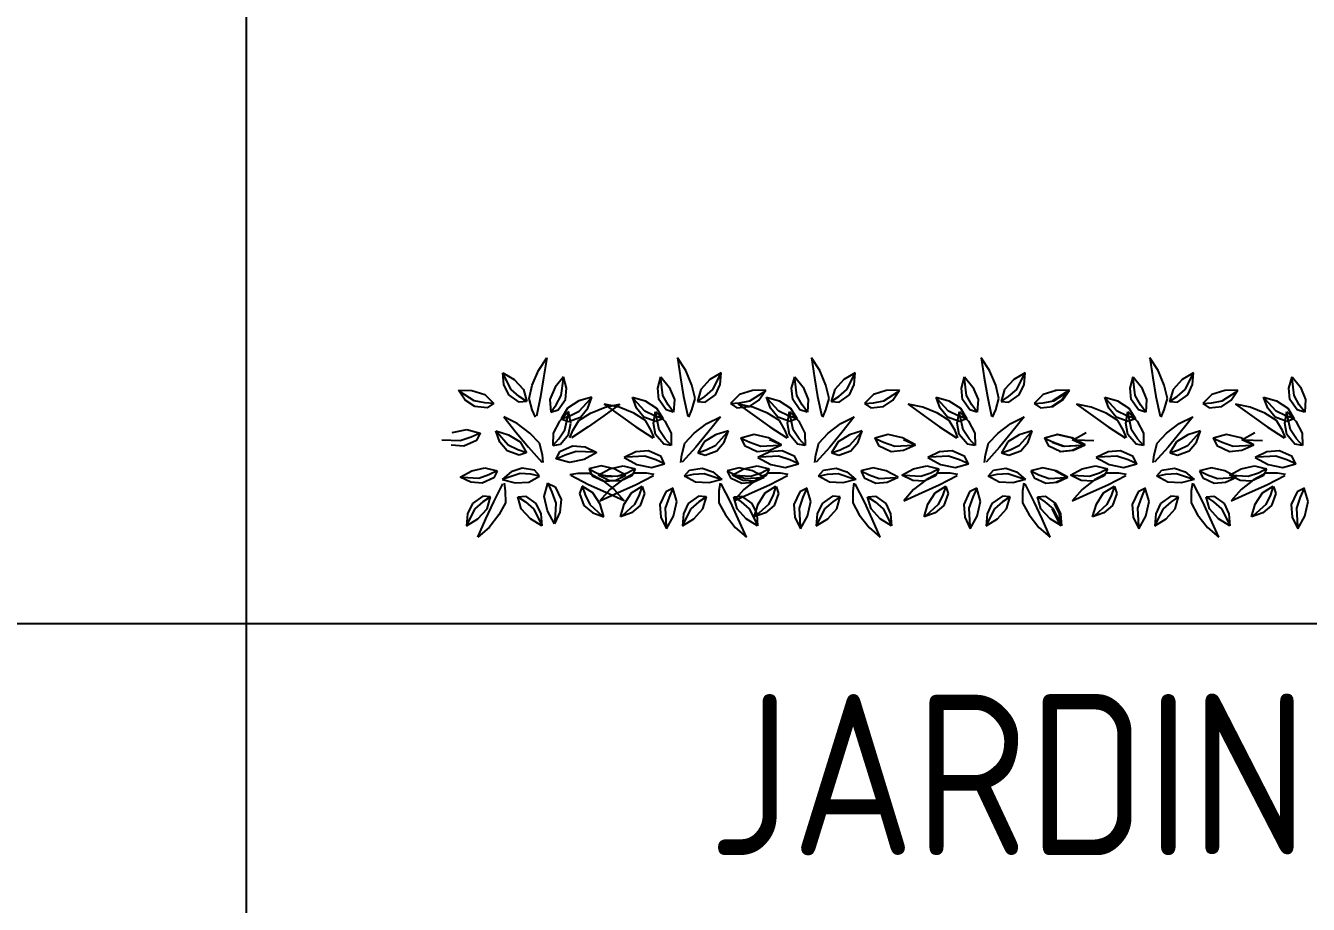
# Model space of a CAD drawing. Header units: millimetres. Extents: x 2198.5 to 2287.8, y 1208.8 to 1298.1.
# Drawn here: x 2238.371 to 2240.762, y 1294.578 to 1296.216 of the extents above; entities that cross this region are included whole.
import ezdxf

# ---------------------------------------------------------------- set-up
doc = ezdxf.new("R2010")
doc.units = ezdxf.units.MM
doc.layers.add('2', color=7, linetype='Continuous')
doc.layers.add('FACHADA', color=7, linetype='Continuous')
doc.styles.add('ARCHQUICK', font='ARCHQUIK.SHX')

# ---------------------------------------------------------------- blocks, each defined once
blk = doc.blocks.new('A$C34855DBA')
at = {"layer": 'FACHADA', "color": 3}
for p, q in [((-1.1511, 0.184), (-1.1376, 0.2042)), ((-1.1376, 0.2042), (-1.1427, 0.1722)), ((-0.9123, 0.184), (-0.9258, 0.2042)), ((-0.9258, 0.2042), (-0.9207, 0.1722)), ((-0.7087, 0.2042), (-0.7037, 0.1722)), ((-0.6952, 0.184), (-0.7087, 0.2042)), ((-0.4335, 0.2042), (-0.4285, 0.1722)), ((-0.4201, 0.184), (-0.4335, 0.2042)), ((-0.1603, 0.2042), (-0.1553, 0.1722)), ((-0.1469, 0.184), (-0.1603, 0.2042)), ((-1.2087, 0.1804), (-1.1903, 0.1692)), ((-1.2071, 0.1612), (-1.2087, 0.1804)), ((-1.1952, 0.153), (-1.2076, 0.1772)), ((-1.1903, 0.1692), (-1.1755, 0.153)), ((-1.1612, 0.1604), (-1.1511, 0.184)), ((-1.1427, 0.1722), (-1.1477, 0.1419)), ((-1.1107, 0.1739), (-1.1241, 0.1571)), ((-1.114, 0.1436), (-1.1107, 0.1705)), ((-1.1056, 0.1554), (-1.1107, 0.1739)), ((-0.9578, 0.1554), (-0.9527, 0.1739)), ((-0.9527, 0.1739), (-0.9393, 0.1571)), ((-0.9494, 0.1436), (-0.9527, 0.1705)), ((-0.9207, 0.1722), (-0.9157, 0.1419)), ((-0.9022, 0.1604), (-0.9123, 0.184)), ((-0.8731, 0.1692), (-0.8879, 0.153)), ((-0.8547, 0.1804), (-0.8731, 0.1692)), ((-0.8682, 0.153), (-0.8558, 0.1772)), ((-0.8563, 0.1612), (-0.8547, 0.1804)), ((-0.7407, 0.1554), (-0.7357, 0.1739)), ((-0.7357, 0.1739), (-0.7222, 0.1571)), ((-0.7323, 0.1436), (-0.7357, 0.1705)), ((-0.7037, 0.1722), (-0.6986, 0.1419)), ((-0.6851, 0.1604), (-0.6952, 0.184)), ((-0.656, 0.1692), (-0.6708, 0.153)), ((-0.6376, 0.1804), (-0.656, 0.1692)), ((-0.6511, 0.153), (-0.6388, 0.1772)), ((-0.6392, 0.1612), (-0.6376, 0.1804)), ((-0.4655, 0.1554), (-0.4605, 0.1739)), ((-0.4605, 0.1739), (-0.447, 0.1571)), ((-0.4571, 0.1436), (-0.4605, 0.1705)), ((-0.4285, 0.1722), (-0.4234, 0.1419)), ((-0.41, 0.1604), (-0.4201, 0.184)), ((-0.3808, 0.1692), (-0.3957, 0.153)), ((-0.3624, 0.1804), (-0.3808, 0.1692)), ((-0.376, 0.153), (-0.3636, 0.1772)), ((-0.364, 0.1612), (-0.3624, 0.1804)), ((-0.1923, 0.1554), (-0.1873, 0.1739)), ((-0.1873, 0.1739), (-0.1738, 0.1571)), ((-0.1839, 0.1436), (-0.1873, 0.1705)), ((-0.1553, 0.1722), (-0.1502, 0.1419)), ((-0.1368, 0.1604), (-0.1469, 0.184)), ((-0.1076, 0.1692), (-0.1224, 0.153)), ((-0.0892, 0.1804), (-0.1076, 0.1692)), ((-0.1027, 0.153), (-0.0904, 0.1772)), ((-0.0908, 0.1612), (-0.0892, 0.1804)), ((0.0652, 0.1554), (0.0703, 0.1739)), ((0.0703, 0.1739), (0.0838, 0.1571)), ((0.0737, 0.1436), (0.0703, 0.1705)), ((-1.2806, 0.1518), (-1.259, 0.1513)), ((-1.2696, 0.136), (-1.2806, 0.1518)), ((-1.2552, 0.1349), (-1.278, 0.1496)), ((-1.259, 0.1513), (-1.2381, 0.1448)), ((-1.1992, 0.1444), (-1.2071, 0.1612)), ((-1.1821, 0.1417), (-1.1952, 0.153)), ((-1.1755, 0.153), (-1.1699, 0.1335)), ((-1.1662, 0.1385), (-1.1612, 0.1604)), ((-1.1241, 0.1571), (-1.1326, 0.1369)), ((-1.1073, 0.1369), (-1.1056, 0.1554)), ((-0.9561, 0.1369), (-0.9578, 0.1554)), ((-0.9393, 0.1571), (-0.9308, 0.1369)), ((-0.8972, 0.1385), (-0.9022, 0.1604)), ((-0.8879, 0.153), (-0.8935, 0.1335)), ((-0.8813, 0.1417), (-0.8682, 0.153)), ((-0.8642, 0.1444), (-0.8563, 0.1612)), ((-0.8044, 0.1513), (-0.8253, 0.1448)), ((-0.8082, 0.1349), (-0.7854, 0.1496)), ((-0.7828, 0.1518), (-0.8044, 0.1513)), ((-0.7938, 0.136), (-0.7828, 0.1518)), ((-0.739, 0.1369), (-0.7407, 0.1554)), ((-0.7222, 0.1571), (-0.7138, 0.1369)), ((-0.6801, 0.1385), (-0.6851, 0.1604)), ((-0.6708, 0.153), (-0.6765, 0.1335)), ((-0.6642, 0.1417), (-0.6511, 0.153)), ((-0.6471, 0.1444), (-0.6392, 0.1612)), ((-0.5873, 0.1513), (-0.6082, 0.1448)), ((-0.5911, 0.1349), (-0.5684, 0.1496)), ((-0.5658, 0.1518), (-0.5873, 0.1513)), ((-0.5767, 0.136), (-0.5658, 0.1518)), ((-0.4638, 0.1369), (-0.4655, 0.1554)), ((-0.447, 0.1571), (-0.4386, 0.1369)), ((-0.4049, 0.1385), (-0.41, 0.1604)), ((-0.3957, 0.153), (-0.4013, 0.1335)), ((-0.389, 0.1417), (-0.376, 0.153)), ((-0.3719, 0.1444), (-0.364, 0.1612)), ((-0.3121, 0.1513), (-0.333, 0.1448)), ((-0.3179, 0.1349), (-0.2951, 0.1496)), ((-0.316, 0.1349), (-0.2932, 0.1496)), ((-0.2926, 0.1518), (-0.3141, 0.1513)), ((-0.2906, 0.1518), (-0.3121, 0.1513)), ((-0.3035, 0.136), (-0.2926, 0.1518)), ((-0.3015, 0.136), (-0.2906, 0.1518)), ((-0.1906, 0.1369), (-0.1923, 0.1554)), ((-0.1738, 0.1571), (-0.1654, 0.1369)), ((-0.1317, 0.1385), (-0.1368, 0.1604)), ((-0.1224, 0.153), (-0.1281, 0.1335)), ((-0.1158, 0.1417), (-0.1027, 0.153)), ((-0.0987, 0.1444), (-0.0908, 0.1612)), ((-0.0389, 0.1513), (-0.0598, 0.1448)), ((-0.0428, 0.1349), (-0.02, 0.1496)), ((-0.0174, 0.1518), (-0.0389, 0.1513)), ((-0.0283, 0.136), (-0.0174, 0.1518)), ((0.0669, 0.1369), (0.0652, 0.1554)), ((0.0838, 0.1571), (0.0922, 0.1369)), ((-1.2543, 0.1254), (-1.2696, 0.136)), ((-1.2382, 0.1316), (-1.2552, 0.1349)), ((-1.2339, 0.1236), (-1.2543, 0.1254)), ((-1.2235, 0.1306), (-1.2382, 0.1316)), ((-1.2381, 0.1448), (-1.2235, 0.1306)), ((-1.2237, 0.1305), (-1.2339, 0.1236)), ((-1.1824, 0.1326), (-1.1992, 0.1444)), ((-1.1702, 0.1335), (-1.1824, 0.1326)), ((-1.1699, 0.1335), (-1.1821, 0.1417)), ((-1.1612, 0.12), (-1.1662, 0.1385)), ((-1.1477, 0.1419), (-1.1544, 0.1099)), ((-1.1326, 0.1369), (-1.1312, 0.1166)), ((-1.1312, 0.1166), (-1.1225, 0.1284)), ((-1.1225, 0.1284), (-1.114, 0.1436)), ((-1.1191, 0.12), (-1.1073, 0.1369)), ((-1.0854, 0.1347), (-1.1038, 0.1229)), ((-1.0647, 0.1407), (-1.0854, 0.1347)), ((-1.0848, 0.1178), (-1.0666, 0.138)), ((-1.0711, 0.1227), (-1.0647, 0.1407)), ((-1.0191, 0.1293), (-1.0453, 0.1103)), ((-1.0205, 0.1246), (-1.0443, 0.1293)), ((-1.0443, 0.1293), (-1.0182, 0.1103)), ((-1.0429, 0.1246), (-1.0191, 0.1293)), ((-0.9987, 0.1407), (-0.9781, 0.1347)), ((-0.9923, 0.1227), (-0.9987, 0.1407)), ((-0.9786, 0.1178), (-0.9968, 0.138)), ((-0.9781, 0.1347), (-0.9596, 0.1229)), ((-0.9443, 0.12), (-0.9561, 0.1369)), ((-0.9409, 0.1284), (-0.9494, 0.1436)), ((-0.9322, 0.1166), (-0.9409, 0.1284)), ((-0.9308, 0.1369), (-0.9322, 0.1166)), ((-0.9157, 0.1419), (-0.909, 0.1099)), ((-0.9022, 0.12), (-0.8972, 0.1385)), ((-0.8935, 0.1335), (-0.8813, 0.1417)), ((-0.8932, 0.1335), (-0.881, 0.1326)), ((-0.881, 0.1326), (-0.8642, 0.1444)), ((-0.8253, 0.1448), (-0.8399, 0.1306)), ((-0.8399, 0.1306), (-0.8252, 0.1316)), ((-0.8397, 0.1305), (-0.8295, 0.1236)), ((-0.8295, 0.1236), (-0.8091, 0.1254)), ((-0.8273, 0.1293), (-0.8011, 0.1103)), ((-0.8035, 0.1246), (-0.8273, 0.1293)), ((-0.8252, 0.1316), (-0.8082, 0.1349)), ((-0.8091, 0.1254), (-0.7938, 0.136)), ((-0.7752, 0.1227), (-0.7817, 0.1407)), ((-0.7817, 0.1407), (-0.761, 0.1347)), ((-0.7615, 0.1178), (-0.7797, 0.138)), ((-0.761, 0.1347), (-0.7425, 0.1229)), ((-0.7272, 0.12), (-0.739, 0.1369)), ((-0.7239, 0.1284), (-0.7323, 0.1436)), ((-0.7152, 0.1166), (-0.7239, 0.1284)), ((-0.7138, 0.1369), (-0.7152, 0.1166)), ((-0.6986, 0.1419), (-0.6919, 0.1099)), ((-0.6851, 0.12), (-0.6801, 0.1385)), ((-0.6765, 0.1335), (-0.6642, 0.1417)), ((-0.6762, 0.1335), (-0.6639, 0.1326)), ((-0.6639, 0.1326), (-0.6471, 0.1444)), ((-0.6082, 0.1448), (-0.6228, 0.1306)), ((-0.6228, 0.1306), (-0.6082, 0.1316)), ((-0.6226, 0.1305), (-0.6125, 0.1236)), ((-0.6125, 0.1236), (-0.592, 0.1254)), ((-0.6082, 0.1316), (-0.5911, 0.1349)), ((-0.592, 0.1254), (-0.5767, 0.136)), ((-0.5521, 0.1293), (-0.5259, 0.1103)), ((-0.5283, 0.1246), (-0.5521, 0.1293)), ((-0.5065, 0.1407), (-0.4858, 0.1347)), ((-0.5, 0.1227), (-0.5065, 0.1407)), ((-0.4863, 0.1178), (-0.5046, 0.138)), ((-0.4858, 0.1347), (-0.4673, 0.1229)), ((-0.4521, 0.12), (-0.4638, 0.1369)), ((-0.4487, 0.1284), (-0.4571, 0.1436)), ((-0.44, 0.1166), (-0.4487, 0.1284)), ((-0.4386, 0.1369), (-0.44, 0.1166)), ((-0.4234, 0.1419), (-0.4167, 0.1099)), ((-0.41, 0.12), (-0.4049, 0.1385)), ((-0.4013, 0.1335), (-0.389, 0.1417)), ((-0.401, 0.1335), (-0.3888, 0.1326)), ((-0.3888, 0.1326), (-0.3719, 0.1444)), ((-0.333, 0.1448), (-0.3477, 0.1306)), ((-0.3477, 0.1306), (-0.333, 0.1316)), ((-0.3474, 0.1305), (-0.3373, 0.1236)), ((-0.3373, 0.1236), (-0.3168, 0.1254)), ((-0.333, 0.1316), (-0.316, 0.1349)), ((-0.3188, 0.1254), (-0.3035, 0.136)), ((-0.3168, 0.1254), (-0.3015, 0.136)), ((-0.2789, 0.1293), (-0.2527, 0.1103)), ((-0.2551, 0.1246), (-0.2789, 0.1293)), ((-0.2333, 0.1407), (-0.2126, 0.1347)), ((-0.2268, 0.1227), (-0.2333, 0.1407)), ((-0.2131, 0.1178), (-0.2313, 0.138)), ((-0.2126, 0.1347), (-0.1941, 0.1229)), ((-0.1788, 0.12), (-0.1906, 0.1369)), ((-0.1755, 0.1284), (-0.1839, 0.1436)), ((-0.1668, 0.1166), (-0.1755, 0.1284)), ((-0.1654, 0.1369), (-0.1668, 0.1166)), ((-0.1502, 0.1419), (-0.1435, 0.1099)), ((-0.1368, 0.12), (-0.1317, 0.1385)), ((-0.1281, 0.1335), (-0.1158, 0.1417)), ((-0.1278, 0.1335), (-0.1155, 0.1326)), ((-0.1155, 0.1326), (-0.0987, 0.1444)), ((-0.0598, 0.1448), (-0.0744, 0.1306)), ((-0.0744, 0.1306), (-0.0598, 0.1316)), ((-0.0742, 0.1305), (-0.0641, 0.1236)), ((-0.0641, 0.1236), (-0.0436, 0.1254)), ((-0.0598, 0.1316), (-0.0428, 0.1349)), ((-0.0436, 0.1254), (-0.0283, 0.136)), ((-0.0213, 0.1293), (0.0049, 0.1103)), ((0.0025, 0.1246), (-0.0213, 0.1293)), ((0.0243, 0.1407), (0.045, 0.1347)), ((0.0308, 0.1227), (0.0243, 0.1407)), ((0.0444, 0.1178), (0.0262, 0.138)), ((0.045, 0.1347), (0.0635, 0.1229)), ((0.0787, 0.12), (0.0669, 0.1369)), ((0.0821, 0.1284), (0.0737, 0.1436)), ((0.0908, 0.1166), (0.0821, 0.1284)), ((0.0922, 0.1369), (0.0908, 0.1166)), ((-1.2072, 0.1086), (-1.1869, 0.0834)), ((-1.1855, 0.0978), (-1.2072, 0.1086)), ((-1.1561, 0.1082), (-1.1612, 0.12)), ((-1.1309, 0.1166), (-1.1191, 0.12)), ((-1.1022, 0.1175), (-1.1171, 0.1019)), ((-1.1038, 0.1229), (-1.1143, 0.1055)), ((-1.1143, 0.1055), (-1.1004, 0.1103)), ((-1.114, 0.1054), (-1.1025, 0.1014)), ((-1.1082, 0.0876), (-1.1025, 0.1142)), ((-1.1025, 0.1014), (-1.0831, 0.1085)), ((-1.0988, 0.0986), (-1.1022, 0.1175)), ((-1.1004, 0.1103), (-1.0848, 0.1178)), ((-1.0857, 0.1031), (-1.0667, 0.115)), ((-1.0831, 0.1085), (-1.0711, 0.1227)), ((-1.0453, 0.1103), (-1.0703, 0.0924)), ((-1.0667, 0.115), (-1.0429, 0.1246)), ((-0.9967, 0.115), (-1.0205, 0.1246)), ((-1.0182, 0.1103), (-0.9932, 0.0924)), ((-0.9777, 0.1031), (-0.9967, 0.115)), ((-0.9803, 0.1085), (-0.9923, 0.1227)), ((-0.9609, 0.1014), (-0.9803, 0.1085)), ((-0.963, 0.1103), (-0.9786, 0.1178)), ((-0.9646, 0.0986), (-0.9612, 0.1175)), ((-0.9491, 0.1055), (-0.963, 0.1103)), ((-0.9612, 0.1175), (-0.9463, 0.1019)), ((-0.9552, 0.0876), (-0.9609, 0.1142)), ((-0.9494, 0.1054), (-0.9609, 0.1014)), ((-0.9596, 0.1229), (-0.9491, 0.1055)), ((-0.9325, 0.1166), (-0.9443, 0.12)), ((-0.9073, 0.1082), (-0.9022, 0.12)), ((-0.8779, 0.0978), (-0.8562, 0.1086)), ((-0.8562, 0.1086), (-0.8765, 0.0834)), ((-0.7796, 0.115), (-0.8035, 0.1246)), ((-0.8011, 0.1103), (-0.7761, 0.0924)), ((-0.7606, 0.1031), (-0.7796, 0.115)), ((-0.7632, 0.1085), (-0.7752, 0.1227)), ((-0.7439, 0.1014), (-0.7632, 0.1085)), ((-0.7459, 0.1103), (-0.7615, 0.1178)), ((-0.7475, 0.0986), (-0.7441, 0.1175)), ((-0.732, 0.1055), (-0.7459, 0.1103)), ((-0.7441, 0.1175), (-0.7292, 0.1019)), ((-0.7323, 0.1054), (-0.7439, 0.1014)), ((-0.7381, 0.0876), (-0.7438, 0.1142)), ((-0.7425, 0.1229), (-0.732, 0.1055)), ((-0.7155, 0.1166), (-0.7272, 0.12)), ((-0.6902, 0.1082), (-0.6851, 0.12)), ((-0.6609, 0.0978), (-0.6391, 0.1086)), ((-0.6391, 0.1086), (-0.6595, 0.0834)), ((-0.5045, 0.115), (-0.5283, 0.1246)), ((-0.5259, 0.1103), (-0.5009, 0.0924)), ((-0.4854, 0.1031), (-0.5045, 0.115)), ((-0.488, 0.1085), (-0.5, 0.1227)), ((-0.4687, 0.1014), (-0.488, 0.1085)), ((-0.4708, 0.1103), (-0.4863, 0.1178)), ((-0.4723, 0.0986), (-0.4689, 0.1175)), ((-0.4568, 0.1055), (-0.4708, 0.1103)), ((-0.4689, 0.1175), (-0.454, 0.1019)), ((-0.4571, 0.1054), (-0.4687, 0.1014)), ((-0.4629, 0.0876), (-0.4686, 0.1142)), ((-0.4673, 0.1229), (-0.4568, 0.1055)), ((-0.4403, 0.1166), (-0.4521, 0.12)), ((-0.415, 0.1082), (-0.41, 0.12)), ((-0.3857, 0.0978), (-0.3639, 0.1086)), ((-0.3639, 0.1086), (-0.3843, 0.0834)), ((-0.2312, 0.115), (-0.2551, 0.1246)), ((-0.2527, 0.1103), (-0.2277, 0.0924)), ((-0.2122, 0.1031), (-0.2312, 0.115)), ((-0.2148, 0.1085), (-0.2268, 0.1227)), ((-0.1955, 0.1014), (-0.2148, 0.1085)), ((-0.1975, 0.1103), (-0.2131, 0.1178)), ((-0.1991, 0.0986), (-0.1957, 0.1175)), ((-0.1836, 0.1055), (-0.1975, 0.1103)), ((-0.1957, 0.1175), (-0.1808, 0.1019)), ((-0.1839, 0.1054), (-0.1955, 0.1014)), ((-0.1897, 0.0876), (-0.1954, 0.1142)), ((-0.1941, 0.1229), (-0.1836, 0.1055)), ((-0.1671, 0.1166), (-0.1788, 0.12)), ((-0.1418, 0.1082), (-0.1368, 0.12)), ((-0.1125, 0.0978), (-0.0907, 0.1086)), ((-0.0907, 0.1086), (-0.1111, 0.0834)), ((0.0263, 0.115), (0.0025, 0.1246)), ((0.0049, 0.1103), (0.0299, 0.0924)), ((0.0453, 0.1031), (0.0263, 0.115)), ((0.0428, 0.1085), (0.0308, 0.1227)), ((0.0621, 0.1014), (0.0428, 0.1085)), ((0.06, 0.1103), (0.0444, 0.1178)), ((0.0584, 0.0986), (0.0619, 0.1175)), ((0.0739, 0.1055), (0.06, 0.1103)), ((0.0619, 0.1175), (0.0767, 0.1019)), ((0.0678, 0.0876), (0.0621, 0.1142)), ((0.0737, 0.1054), (0.0621, 0.1014)), ((0.0635, 0.1229), (0.0739, 0.1055)), ((0.0905, 0.1166), (0.0787, 0.12)), ((-1.2907, 0.0832), (-1.2672, 0.0885)), ((-1.2672, 0.0885), (-1.2456, 0.0823)), ((-1.2201, 0.0859), (-1.1994, 0.0799)), ((-1.2136, 0.0679), (-1.2201, 0.0859)), ((-1.2, 0.063), (-1.2182, 0.0832)), ((-1.1869, 0.0834), (-1.1673, 0.0597)), ((-1.1649, 0.0825), (-1.1855, 0.0978)), ((-1.1171, 0.1019), (-1.1273, 0.0825)), ((-1.1179, 0.0733), (-1.1082, 0.0876)), ((-1.1021, 0.0803), (-1.0988, 0.0986)), ((-1.1, 0.0746), (-1.0953, 0.0865)), ((-1.0703, 0.0924), (-1.0976, 0.0746)), ((-1.0953, 0.0865), (-1.0857, 0.1031)), ((-0.9932, 0.0924), (-0.9658, 0.0746)), ((-0.9682, 0.0865), (-0.9777, 0.1031)), ((-0.9634, 0.0746), (-0.9682, 0.0865)), ((-0.9613, 0.0803), (-0.9646, 0.0986)), ((-0.9455, 0.0733), (-0.9552, 0.0876)), ((-0.9463, 0.1019), (-0.9361, 0.0825)), ((-0.8985, 0.0825), (-0.8779, 0.0978)), ((-0.8765, 0.0834), (-0.8961, 0.0597)), ((-0.8433, 0.0859), (-0.864, 0.0799)), ((-0.8635, 0.063), (-0.8452, 0.0832)), ((-0.8498, 0.0679), (-0.8433, 0.0859)), ((-0.7761, 0.0924), (-0.7487, 0.0746)), ((-0.7511, 0.0865), (-0.7606, 0.1031)), ((-0.7463, 0.0746), (-0.7511, 0.0865)), ((-0.7442, 0.0803), (-0.7475, 0.0986)), ((-0.7284, 0.0733), (-0.7381, 0.0876)), ((-0.7292, 0.1019), (-0.7191, 0.0825)), ((-0.6814, 0.0825), (-0.6609, 0.0978)), ((-0.6595, 0.0834), (-0.679, 0.0597)), ((-0.6262, 0.0859), (-0.6469, 0.0799)), ((-0.6464, 0.063), (-0.6282, 0.0832)), ((-0.6327, 0.0679), (-0.6262, 0.0859)), ((-0.5009, 0.0924), (-0.4735, 0.0746)), ((-0.4759, 0.0865), (-0.4854, 0.1031)), ((-0.4711, 0.0746), (-0.4759, 0.0865)), ((-0.469, 0.0803), (-0.4723, 0.0986)), ((-0.4532, 0.0733), (-0.4629, 0.0876)), ((-0.454, 0.1019), (-0.4439, 0.0825)), ((-0.4062, 0.0825), (-0.3857, 0.0978)), ((-0.3843, 0.0834), (-0.4038, 0.0597)), ((-0.3511, 0.0859), (-0.3717, 0.0799)), ((-0.3712, 0.063), (-0.353, 0.0832)), ((-0.3575, 0.0679), (-0.3511, 0.0859)), ((-0.2842, 0.0718), (-0.2634, 0.0832)), ((-0.2277, 0.0924), (-0.2003, 0.0746)), ((-0.2027, 0.0865), (-0.2122, 0.1031)), ((-0.1979, 0.0746), (-0.2027, 0.0865)), ((-0.1958, 0.0803), (-0.1991, 0.0986)), ((-0.18, 0.0733), (-0.1897, 0.0876)), ((-0.1808, 0.1019), (-0.1707, 0.0825)), ((-0.133, 0.0825), (-0.1125, 0.0978)), ((-0.1111, 0.0834), (-0.1306, 0.0597)), ((-0.0778, 0.0859), (-0.0985, 0.0799)), ((-0.098, 0.063), (-0.0798, 0.0832)), ((-0.0843, 0.0679), (-0.0778, 0.0859)), ((-0.011, 0.0718), (0.0099, 0.0832)), ((0.0299, 0.0924), (0.0573, 0.0746)), ((0.0549, 0.0865), (0.0453, 0.1031)), ((0.0596, 0.0746), (0.0549, 0.0865)), ((0.0617, 0.0803), (0.0584, 0.0986)), ((0.0776, 0.0733), (0.0678, 0.0876)), ((0.0767, 0.1019), (0.0869, 0.0825)), ((-1.278, 0.0697), (-1.3078, 0.0712)), ((-1.272, 0.0611), (-1.2924, 0.0628)), ((-1.26, 0.0759), (-1.278, 0.0697)), ((-1.2515, 0.0707), (-1.272, 0.0611)), ((-1.2456, 0.0823), (-1.26, 0.0759)), ((-1.2456, 0.0828), (-1.2515, 0.0707)), ((-1.2016, 0.0537), (-1.2136, 0.0679)), ((-1.1844, 0.0555), (-1.2, 0.063)), ((-1.1994, 0.0799), (-1.1809, 0.0681)), ((-1.1809, 0.0681), (-1.1704, 0.0507)), ((-1.1496, 0.0661), (-1.1649, 0.0825)), ((-1.1447, 0.0475), (-1.1496, 0.0661)), ((-1.1273, 0.0825), (-1.1276, 0.0622)), ((-1.1276, 0.0622), (-1.1179, 0.0733)), ((-1.1273, 0.0623), (-1.1153, 0.0646)), ((-1.1153, 0.0646), (-1.1021, 0.0803)), ((-0.9481, 0.0646), (-0.9613, 0.0803)), ((-0.9361, 0.0623), (-0.9481, 0.0646)), ((-0.9358, 0.0622), (-0.9455, 0.0733)), ((-0.9361, 0.0825), (-0.9358, 0.0622)), ((-0.9187, 0.0475), (-0.9138, 0.0661)), ((-0.9138, 0.0661), (-0.8985, 0.0825)), ((-0.8825, 0.0681), (-0.893, 0.0507)), ((-0.864, 0.0799), (-0.8825, 0.0681)), ((-0.879, 0.0555), (-0.8635, 0.063)), ((-0.8618, 0.0537), (-0.8498, 0.0679)), ((-0.8015, 0.0802), (-0.8231, 0.0741)), ((-0.8231, 0.0746), (-0.8172, 0.0624)), ((-0.8231, 0.0741), (-0.8087, 0.0677)), ((-0.8172, 0.0624), (-0.7967, 0.0529)), ((-0.8087, 0.0677), (-0.7907, 0.0615)), ((-0.778, 0.075), (-0.8015, 0.0802)), ((-0.7907, 0.0615), (-0.7609, 0.063)), ((-0.7572, 0.0636), (-0.778, 0.075)), ((-0.7573, 0.0628), (-0.7764, 0.0718)), ((-0.7763, 0.0546), (-0.7572, 0.0636)), ((-0.731, 0.0646), (-0.7442, 0.0803)), ((-0.719, 0.0623), (-0.731, 0.0646)), ((-0.7187, 0.0622), (-0.7284, 0.0733)), ((-0.7191, 0.0825), (-0.7187, 0.0622)), ((-0.7016, 0.0475), (-0.6967, 0.0661)), ((-0.6967, 0.0661), (-0.6814, 0.0825)), ((-0.6654, 0.0681), (-0.6759, 0.0507)), ((-0.6469, 0.0799), (-0.6654, 0.0681)), ((-0.662, 0.0555), (-0.6464, 0.063)), ((-0.6447, 0.0537), (-0.6327, 0.0679)), ((-0.5845, 0.0802), (-0.606, 0.0741)), ((-0.606, 0.0746), (-0.6001, 0.0624)), ((-0.606, 0.0741), (-0.5916, 0.0677)), ((-0.6001, 0.0624), (-0.5796, 0.0529)), ((-0.5916, 0.0677), (-0.5736, 0.0615)), ((-0.561, 0.075), (-0.5845, 0.0802)), ((-0.5736, 0.0615), (-0.5438, 0.063)), ((-0.5402, 0.0636), (-0.561, 0.075)), ((-0.5403, 0.0628), (-0.5593, 0.0718)), ((-0.5593, 0.0546), (-0.5402, 0.0636)), ((-0.4558, 0.0646), (-0.469, 0.0803)), ((-0.4438, 0.0623), (-0.4558, 0.0646)), ((-0.4435, 0.0622), (-0.4532, 0.0733)), ((-0.4439, 0.0825), (-0.4435, 0.0622)), ((-0.4264, 0.0475), (-0.4215, 0.0661)), ((-0.4215, 0.0661), (-0.4062, 0.0825)), ((-0.3902, 0.0681), (-0.4007, 0.0507)), ((-0.3717, 0.0799), (-0.3902, 0.0681)), ((-0.3868, 0.0555), (-0.3712, 0.063)), ((-0.3695, 0.0537), (-0.3575, 0.0679)), ((-0.3093, 0.0802), (-0.3308, 0.0741)), ((-0.3308, 0.0746), (-0.3249, 0.0624)), ((-0.3308, 0.0741), (-0.3165, 0.0677)), ((-0.3249, 0.0624), (-0.3045, 0.0529)), ((-0.3184, 0.0677), (-0.3004, 0.0615)), ((-0.3165, 0.0677), (-0.2984, 0.0615)), ((-0.2877, 0.075), (-0.3112, 0.0802)), ((-0.2858, 0.075), (-0.3093, 0.0802)), ((-0.3004, 0.0615), (-0.2706, 0.063)), ((-0.2984, 0.0615), (-0.2686, 0.063)), ((-0.2669, 0.0636), (-0.2877, 0.075)), ((-0.267, 0.0628), (-0.2861, 0.0718)), ((-0.286, 0.0546), (-0.2669, 0.0636)), ((-0.265, 0.0636), (-0.2858, 0.075)), ((-0.2651, 0.0628), (-0.2842, 0.0718)), ((-0.2841, 0.0546), (-0.265, 0.0636)), ((-0.2507, 0.0697), (-0.2805, 0.0712)), ((-0.1826, 0.0646), (-0.1958, 0.0803)), ((-0.1706, 0.0623), (-0.1826, 0.0646)), ((-0.1703, 0.0622), (-0.18, 0.0733)), ((-0.1707, 0.0825), (-0.1703, 0.0622)), ((-0.1532, 0.0475), (-0.1483, 0.0661)), ((-0.1483, 0.0661), (-0.133, 0.0825)), ((-0.117, 0.0681), (-0.1275, 0.0507)), ((-0.0985, 0.0799), (-0.117, 0.0681)), ((-0.1136, 0.0555), (-0.098, 0.063)), ((-0.0963, 0.0537), (-0.0843, 0.0679)), ((-0.0361, 0.0802), (-0.0576, 0.0741)), ((-0.0576, 0.0746), (-0.0517, 0.0624)), ((-0.0576, 0.0741), (-0.0432, 0.0677)), ((-0.0517, 0.0624), (-0.0312, 0.0529)), ((-0.0432, 0.0677), (-0.0252, 0.0615)), ((-0.0126, 0.075), (-0.0361, 0.0802)), ((-0.0252, 0.0615), (0.0046, 0.063)), ((0.0082, 0.0636), (-0.0126, 0.075)), ((0.0081, 0.0628), (-0.011, 0.0718)), ((-0.0109, 0.0546), (0.0082, 0.0636)), ((0.0225, 0.0697), (-0.0073, 0.0712)), ((0.0749, 0.0646), (0.0617, 0.0803)), ((0.087, 0.0623), (0.0749, 0.0646)), ((0.0873, 0.0622), (0.0776, 0.0733)), ((0.0869, 0.0825), (0.0873, 0.0622)), ((-1.1823, 0.0466), (-1.2016, 0.0537)), ((-1.1704, 0.0507), (-1.1844, 0.0555)), ((-1.1707, 0.0506), (-1.1823, 0.0466)), ((-1.1673, 0.0597), (-1.1455, 0.0354)), ((-1.1432, 0.0348), (-1.1447, 0.0475)), ((-1.1222, 0.0404), (-1.1163, 0.0525)), ((-1.1222, 0.0408), (-1.1078, 0.0472)), ((-1.1163, 0.0525), (-1.0958, 0.062)), ((-1.1078, 0.0472), (-1.0898, 0.0534)), ((-1.0958, 0.062), (-1.0754, 0.0603)), ((-1.0898, 0.0534), (-1.0599, 0.0519)), ((-1.0563, 0.0513), (-1.0771, 0.0399)), ((-1.0754, 0.0603), (-1.0563, 0.0513)), ((-0.9933, 0.0521), (-1.0124, 0.0431)), ((-1.0124, 0.0431), (-0.9916, 0.0317)), ((-0.9789, 0.0452), (-1.0088, 0.0437)), ((-0.9729, 0.0538), (-0.9933, 0.0521)), ((-0.9609, 0.039), (-0.9789, 0.0452)), ((-0.9524, 0.0443), (-0.9729, 0.0538)), ((-0.9465, 0.0321), (-0.9524, 0.0443)), ((-0.9202, 0.0348), (-0.9187, 0.0475)), ((-0.8961, 0.0597), (-0.9179, 0.0354)), ((-0.893, 0.0507), (-0.879, 0.0555)), ((-0.8927, 0.0506), (-0.8811, 0.0466)), ((-0.8811, 0.0466), (-0.8618, 0.0537)), ((-0.7967, 0.0529), (-0.7763, 0.0546)), ((-0.7762, 0.0521), (-0.7953, 0.0431)), ((-0.7953, 0.0431), (-0.7745, 0.0317)), ((-0.7619, 0.0452), (-0.7917, 0.0437)), ((-0.7559, 0.0538), (-0.7762, 0.0521)), ((-0.7438, 0.039), (-0.7619, 0.0452)), ((-0.7354, 0.0443), (-0.7559, 0.0538)), ((-0.7295, 0.0321), (-0.7354, 0.0443)), ((-0.7031, 0.0348), (-0.7016, 0.0475)), ((-0.679, 0.0597), (-0.7008, 0.0354)), ((-0.6759, 0.0507), (-0.662, 0.0555)), ((-0.6756, 0.0506), (-0.664, 0.0466)), ((-0.664, 0.0466), (-0.6447, 0.0537)), ((-0.5796, 0.0529), (-0.5593, 0.0546)), ((-0.5011, 0.0521), (-0.5202, 0.0431)), ((-0.5202, 0.0431), (-0.4993, 0.0317)), ((-0.4867, 0.0452), (-0.5165, 0.0437)), ((-0.4807, 0.0538), (-0.5011, 0.0521)), ((-0.4687, 0.039), (-0.4867, 0.0452)), ((-0.4602, 0.0443), (-0.4807, 0.0538)), ((-0.4543, 0.0321), (-0.4602, 0.0443)), ((-0.4279, 0.0348), (-0.4264, 0.0475)), ((-0.4038, 0.0597), (-0.4256, 0.0354)), ((-0.4007, 0.0507), (-0.3868, 0.0555)), ((-0.4004, 0.0506), (-0.3889, 0.0466)), ((-0.3889, 0.0466), (-0.3695, 0.0537)), ((-0.3064, 0.0529), (-0.286, 0.0546)), ((-0.3045, 0.0529), (-0.2841, 0.0546)), ((-0.2278, 0.0521), (-0.2469, 0.0431)), ((-0.2469, 0.0431), (-0.2261, 0.0317)), ((-0.2135, 0.0452), (-0.2433, 0.0437)), ((-0.2075, 0.0538), (-0.2278, 0.0521)), ((-0.1955, 0.039), (-0.2135, 0.0452)), ((-0.187, 0.0443), (-0.2075, 0.0538)), ((-0.1811, 0.0321), (-0.187, 0.0443)), ((-0.1547, 0.0348), (-0.1532, 0.0475)), ((-0.1306, 0.0597), (-0.1524, 0.0354)), ((-0.1275, 0.0507), (-0.1136, 0.0555)), ((-0.1272, 0.0506), (-0.1156, 0.0466)), ((-0.1156, 0.0466), (-0.0963, 0.0537)), ((-0.0312, 0.0529), (-0.0109, 0.0546)), ((0.0297, 0.0521), (0.0106, 0.0431)), ((0.0106, 0.0431), (0.0314, 0.0317)), ((0.0441, 0.0452), (0.0143, 0.0437)), ((0.0501, 0.0538), (0.0297, 0.0521)), ((0.0621, 0.039), (0.0441, 0.0452)), ((0.0706, 0.0443), (0.0501, 0.0538)), ((0.0765, 0.0321), (0.0706, 0.0443)), ((-1.278, 0.0111), (-1.2591, 0.0214)), ((-1.2591, 0.0214), (-1.2377, 0.0262)), ((-1.2377, 0.0262), (-1.218, 0.0213)), ((-1.218, 0.0213), (-1.2312, 0.0148)), ((-1.2181, 0.021), (-1.2235, 0.01)), ((-1.1775, 0.0258), (-1.195, 0.0195)), ((-1.1573, 0.0223), (-1.1775, 0.0258)), ((-1.1493, 0.013), (-1.1573, 0.0223)), ((-1.1006, 0.0347), (-1.1222, 0.0408)), ((-1.0771, 0.0399), (-1.1006, 0.0347)), ((-1.0495, 0.0292), (-1.0693, 0.0243)), ((-1.0693, 0.0243), (-1.0561, 0.0178)), ((-1.0691, 0.0241), (-1.0638, 0.013)), ((-1.0541, 0.0141), (-1.0352, 0.0244)), ((-1.0282, 0.0244), (-1.0495, 0.0292)), ((-1.0352, 0.0244), (-1.0139, 0.0292)), ((-1.0093, 0.0141), (-1.0282, 0.0244)), ((-1.0139, 0.0292), (-0.9941, 0.0243)), ((-0.9941, 0.0243), (-1.0073, 0.0178)), ((-0.9943, 0.0241), (-0.9996, 0.013)), ((-0.9916, 0.0317), (-0.9681, 0.0265)), ((-0.9681, 0.0265), (-0.9466, 0.0326)), ((-0.9466, 0.0326), (-0.9609, 0.039)), ((-0.9141, 0.013), (-0.9061, 0.0223)), ((-0.9061, 0.0223), (-0.8859, 0.0258)), ((-0.8859, 0.0258), (-0.8684, 0.0195)), ((-0.8257, 0.0262), (-0.8454, 0.0213)), ((-0.8454, 0.0213), (-0.8322, 0.0148)), ((-0.8453, 0.021), (-0.8399, 0.01)), ((-0.8371, 0.0141), (-0.8181, 0.0244)), ((-0.8043, 0.0214), (-0.8257, 0.0262)), ((-0.8181, 0.0244), (-0.7968, 0.0292)), ((-0.7854, 0.0111), (-0.8043, 0.0214)), ((-0.7968, 0.0292), (-0.7771, 0.0243)), ((-0.7771, 0.0243), (-0.7902, 0.0178)), ((-0.7772, 0.0241), (-0.7825, 0.013)), ((-0.7745, 0.0317), (-0.751, 0.0265)), ((-0.751, 0.0265), (-0.7295, 0.0326)), ((-0.7295, 0.0326), (-0.7438, 0.039)), ((-0.6971, 0.013), (-0.689, 0.0223)), ((-0.689, 0.0223), (-0.6688, 0.0258)), ((-0.6688, 0.0258), (-0.6513, 0.0195)), ((-0.6086, 0.0262), (-0.6283, 0.0213)), ((-0.6283, 0.0213), (-0.6152, 0.0148)), ((-0.6282, 0.021), (-0.6229, 0.01)), ((-0.5873, 0.0214), (-0.6086, 0.0262)), ((-0.5683, 0.0111), (-0.5873, 0.0214)), ((-0.5619, 0.0141), (-0.543, 0.0244)), ((-0.543, 0.0244), (-0.5216, 0.0292)), ((-0.5216, 0.0292), (-0.5019, 0.0243)), ((-0.5019, 0.0243), (-0.5151, 0.0178)), ((-0.502, 0.0241), (-0.5074, 0.013)), ((-0.4993, 0.0317), (-0.4759, 0.0265)), ((-0.4759, 0.0265), (-0.4543, 0.0326)), ((-0.4543, 0.0326), (-0.4687, 0.039)), ((-0.4219, 0.013), (-0.4138, 0.0223)), ((-0.4138, 0.0223), (-0.3936, 0.0258)), ((-0.3936, 0.0258), (-0.3761, 0.0195)), ((-0.3334, 0.0262), (-0.3532, 0.0213)), ((-0.3532, 0.0213), (-0.34, 0.0148)), ((-0.353, 0.021), (-0.3477, 0.01)), ((-0.3121, 0.0214), (-0.3334, 0.0262)), ((-0.2951, 0.0111), (-0.314, 0.0214)), ((-0.2932, 0.0111), (-0.3121, 0.0214)), ((-0.2887, 0.0141), (-0.2697, 0.0244)), ((-0.2697, 0.0244), (-0.2484, 0.0292)), ((-0.2484, 0.0292), (-0.2287, 0.0243)), ((-0.2287, 0.0243), (-0.2419, 0.0178)), ((-0.2288, 0.0241), (-0.2341, 0.013)), ((-0.2261, 0.0317), (-0.2026, 0.0265)), ((-0.2026, 0.0265), (-0.1811, 0.0326)), ((-0.1811, 0.0326), (-0.1955, 0.039)), ((-0.1487, 0.013), (-0.1406, 0.0223)), ((-0.1406, 0.0223), (-0.1204, 0.0258)), ((-0.1204, 0.0258), (-0.1029, 0.0195)), ((-0.0602, 0.0262), (-0.0799, 0.0213)), ((-0.0799, 0.0213), (-0.0668, 0.0148)), ((-0.0798, 0.021), (-0.0745, 0.01)), ((-0.0389, 0.0214), (-0.0602, 0.0262)), ((-0.0199, 0.0111), (-0.0389, 0.0214)), ((-0.0311, 0.0141), (-0.0122, 0.0244)), ((-0.0122, 0.0244), (0.0092, 0.0292)), ((0.0092, 0.0292), (0.0289, 0.0243)), ((0.0289, 0.0243), (0.0157, 0.0178)), ((0.0288, 0.0241), (0.0234, 0.013)), ((0.0314, 0.0317), (0.0549, 0.0265)), ((0.0549, 0.0265), (0.0765, 0.0326)), ((0.0765, 0.0326), (0.0621, 0.039)), ((-1.2606, 0.0029), (-1.278, 0.0111)), ((-1.2476, 0.0091), (-1.2747, 0.0105)), ((-1.2421, 0.0013), (-1.2606, 0.0029)), ((-1.2312, 0.0148), (-1.2476, 0.0091)), ((-1.2235, 0.01), (-1.2421, 0.0013)), ((-1.2235, -0.0287), (-1.2087, 0.0004)), ((-1.195, 0.0195), (-1.2097, 0.0071)), ((-1.2097, 0.0071), (-1.1887, 0.002)), ((-1.1808, 0.0169), (-1.2066, 0.0086)), ((-1.2066, 0.0016), (-1.2048, -0.0111)), ((-1.1887, 0.002), (-1.1669, 0.003)), ((-1.1635, 0.0157), (-1.1808, 0.0169)), ((-1.1669, 0.003), (-1.1491, 0.0128)), ((-1.1491, 0.0128), (-1.1635, 0.0157)), ((-1.1419, -0.0202), (-1.1357, 0.0014)), ((-1.1362, 0.0014), (-1.1241, -0.0045)), ((-1.1357, 0.0014), (-1.1293, -0.013)), ((-1.1, 0.0156), (-1.0873, 0.0175)), ((-1.0697, -0.0012), (-1.0988, 0.0136)), ((-1.0873, 0.0175), (-1.0681, 0.0176)), ((-1.0681, 0.0176), (-1.0483, 0.007)), ((-1.0638, 0.013), (-1.0452, 0.0044)), ((-1.0561, 0.0178), (-1.0397, 0.0122)), ((-1.0368, 0.0059), (-1.0541, 0.0141)), ((-1.0237, 0.0122), (-1.0508, 0.0135)), ((-1.0483, 0.007), (-1.0281, -0.0088)), ((-1.0452, 0.0044), (-1.0266, 0.0059)), ((-1.0397, 0.0122), (-1.0126, 0.0135)), ((-1.0182, 0.0044), (-1.0368, 0.0059)), ((-1.0151, 0.007), (-1.0353, -0.0088)), ((-1.0266, 0.0059), (-1.0093, 0.0141)), ((-1.0073, 0.0178), (-1.0237, 0.0122)), ((-0.9996, 0.013), (-1.0182, 0.0044)), ((-0.9953, 0.0176), (-1.0151, 0.007)), ((-0.9761, 0.0175), (-0.9953, 0.0176)), ((-0.9937, -0.0012), (-0.9646, 0.0136)), ((-0.9634, 0.0156), (-0.9761, 0.0175)), ((-0.9143, 0.0128), (-0.8999, 0.0157)), ((-0.8965, 0.003), (-0.9143, 0.0128)), ((-0.8999, 0.0157), (-0.8826, 0.0169)), ((-0.8747, 0.002), (-0.8965, 0.003)), ((-0.8826, 0.0169), (-0.8568, 0.0086)), ((-0.8537, 0.0071), (-0.8747, 0.002)), ((-0.8684, 0.0195), (-0.8537, 0.0071)), ((-0.8568, 0.0016), (-0.8586, -0.0111)), ((-0.8399, -0.0287), (-0.8547, 0.0004)), ((-0.8399, 0.01), (-0.8213, 0.0013)), ((-0.8197, 0.0059), (-0.8371, 0.0141)), ((-0.8066, 0.0122), (-0.8337, 0.0135)), ((-0.8322, 0.0148), (-0.8158, 0.0091)), ((-0.8213, 0.0013), (-0.8028, 0.0029)), ((-0.8012, 0.0044), (-0.8197, 0.0059)), ((-0.798, 0.007), (-0.8182, -0.0088)), ((-0.8158, 0.0091), (-0.7887, 0.0105)), ((-0.7902, 0.0178), (-0.8066, 0.0122)), ((-0.8028, 0.0029), (-0.7854, 0.0111)), ((-0.7825, 0.013), (-0.8012, 0.0044)), ((-0.7782, 0.0176), (-0.798, 0.007)), ((-0.759, 0.0175), (-0.7782, 0.0176)), ((-0.7767, -0.0012), (-0.7475, 0.0136)), ((-0.7463, 0.0156), (-0.759, 0.0175)), ((-0.6972, 0.0128), (-0.6828, 0.0157)), ((-0.6795, 0.003), (-0.6972, 0.0128)), ((-0.6828, 0.0157), (-0.6655, 0.0169)), ((-0.6576, 0.002), (-0.6795, 0.003)), ((-0.6655, 0.0169), (-0.6397, 0.0086)), ((-0.6366, 0.0071), (-0.6576, 0.002)), ((-0.6513, 0.0195), (-0.6366, 0.0071)), ((-0.6397, 0.0016), (-0.6415, -0.0111)), ((-0.6228, -0.0287), (-0.6376, 0.0004)), ((-0.6229, 0.01), (-0.6042, 0.0013)), ((-0.6152, 0.0148), (-0.5988, 0.0091)), ((-0.6042, 0.0013), (-0.5857, 0.0029)), ((-0.5988, 0.0091), (-0.5717, 0.0105)), ((-0.5857, 0.0029), (-0.5683, 0.0111)), ((-0.5445, 0.0059), (-0.5619, 0.0141)), ((-0.5314, 0.0122), (-0.5586, 0.0135)), ((-0.526, 0.0044), (-0.5445, 0.0059)), ((-0.5229, 0.007), (-0.543, -0.0088)), ((-0.5151, 0.0178), (-0.5314, 0.0122)), ((-0.5074, 0.013), (-0.526, 0.0044)), ((-0.503, 0.0176), (-0.5229, 0.007)), ((-0.4838, 0.0175), (-0.503, 0.0176)), ((-0.5015, -0.0012), (-0.4723, 0.0136)), ((-0.4711, 0.0156), (-0.4838, 0.0175)), ((-0.4221, 0.0128), (-0.4076, 0.0157)), ((-0.4043, 0.003), (-0.4221, 0.0128)), ((-0.4076, 0.0157), (-0.3903, 0.0169)), ((-0.3824, 0.002), (-0.4043, 0.003)), ((-0.3903, 0.0169), (-0.3645, 0.0086)), ((-0.3615, 0.0071), (-0.3824, 0.002)), ((-0.3761, 0.0195), (-0.3615, 0.0071)), ((-0.3645, 0.0016), (-0.3663, -0.0111)), ((-0.3477, -0.0287), (-0.3624, 0.0004)), ((-0.3477, 0.01), (-0.329, 0.0013)), ((-0.34, 0.0148), (-0.3236, 0.0091)), ((-0.329, 0.0013), (-0.3105, 0.0029)), ((-0.3236, 0.0091), (-0.2965, 0.0105)), ((-0.3125, 0.0029), (-0.2951, 0.0111)), ((-0.3105, 0.0029), (-0.2932, 0.0111)), ((-0.2713, 0.0059), (-0.2887, 0.0141)), ((-0.2582, 0.0122), (-0.2853, 0.0135)), ((-0.2528, 0.0044), (-0.2713, 0.0059)), ((-0.2496, 0.007), (-0.2698, -0.0088)), ((-0.2419, 0.0178), (-0.2582, 0.0122)), ((-0.2341, 0.013), (-0.2528, 0.0044)), ((-0.2298, 0.0176), (-0.2496, 0.007)), ((-0.2106, 0.0175), (-0.2298, 0.0176)), ((-0.2283, -0.0012), (-0.1991, 0.0136)), ((-0.1979, 0.0156), (-0.2106, 0.0175)), ((-0.1488, 0.0128), (-0.1344, 0.0157)), ((-0.1311, 0.003), (-0.1488, 0.0128)), ((-0.1344, 0.0157), (-0.1171, 0.0169)), ((-0.1092, 0.002), (-0.1311, 0.003)), ((-0.1171, 0.0169), (-0.0913, 0.0086)), ((-0.0882, 0.0071), (-0.1092, 0.002)), ((-0.1029, 0.0195), (-0.0882, 0.0071)), ((-0.0913, 0.0016), (-0.0931, -0.0111)), ((-0.0744, -0.0287), (-0.0892, 0.0004)), ((-0.0745, 0.01), (-0.0558, 0.0013)), ((-0.0668, 0.0148), (-0.0504, 0.0091)), ((-0.0558, 0.0013), (-0.0373, 0.0029)), ((-0.0504, 0.0091), (-0.0233, 0.0105)), ((-0.0373, 0.0029), (-0.0199, 0.0111)), ((-0.0138, 0.0059), (-0.0311, 0.0141)), ((-0.0007, 0.0122), (-0.0278, 0.0135)), ((0.0048, 0.0044), (-0.0138, 0.0059)), ((0.0079, 0.007), (-0.0122, -0.0088)), ((0.0157, 0.0178), (-0.0007, 0.0122)), ((0.0234, 0.013), (0.0048, 0.0044)), ((0.0277, 0.0176), (0.0079, 0.007)), ((0.0469, 0.0175), (0.0277, 0.0176)), ((0.0293, -0.0012), (0.0584, 0.0136)), ((0.0596, 0.0156), (0.0469, 0.0175)), ((-1.2413, -0.02), (-1.2581, -0.0318)), ((-1.2291, -0.0208), (-1.2413, -0.02)), ((-1.2048, -0.0111), (-1.2047, -0.0303)), ((-1.1842, -0.0208), (-1.172, -0.02)), ((-1.172, -0.02), (-1.1551, -0.0318)), ((-1.1366, -0.0436), (-1.1419, -0.0202)), ((-1.1293, -0.013), (-1.1231, -0.031)), ((-1.1241, -0.0045), (-1.1145, -0.025)), ((-1.0804, -0.004), (-1.0844, -0.0156)), ((-1.0844, -0.0156), (-1.0773, -0.0349)), ((-1.0803, -0.0037), (-1.0755, -0.0177)), ((-1.0629, -0.0142), (-1.0803, -0.0037)), ((-1.0755, -0.0177), (-1.068, -0.0332)), ((-1.0417, -0.0139), (-1.0697, -0.0012)), ((-1.0511, -0.0327), (-1.0629, -0.0142)), ((-1.0353, -0.0088), (-1.0513, -0.0271)), ((-1.0513, -0.0271), (-1.0217, -0.0139)), ((-1.0121, -0.0271), (-1.0417, -0.0139)), ((-1.0281, -0.0088), (-1.0121, -0.0271)), ((-1.0217, -0.0139), (-0.9937, -0.0012)), ((-1.0123, -0.0327), (-1.0005, -0.0142)), ((-1.0005, -0.0142), (-0.9831, -0.0037)), ((-0.9879, -0.0177), (-0.9954, -0.0332)), ((-0.9831, -0.0037), (-0.9879, -0.0177)), ((-0.979, -0.0156), (-0.9861, -0.0349)), ((-0.983, -0.004), (-0.979, -0.0156)), ((-0.9447, -0.0127), (-0.9542, -0.0332)), ((-0.9325, -0.0068), (-0.9447, -0.0127)), ((-0.933, -0.0068), (-0.9394, -0.0212)), ((-0.9268, -0.0284), (-0.933, -0.0068)), ((-0.8914, -0.02), (-0.9083, -0.0318)), ((-0.8792, -0.0208), (-0.8914, -0.02)), ((-0.8586, -0.0111), (-0.8587, -0.0303)), ((-0.8343, -0.0208), (-0.8221, -0.02)), ((-0.8182, -0.0088), (-0.8342, -0.0271)), ((-0.8342, -0.0271), (-0.8046, -0.0139)), ((-0.8221, -0.02), (-0.8053, -0.0318)), ((-0.8046, -0.0139), (-0.7767, -0.0012)), ((-0.7952, -0.0327), (-0.7835, -0.0142)), ((-0.7835, -0.0142), (-0.7661, -0.0037)), ((-0.7708, -0.0177), (-0.7784, -0.0332)), ((-0.7661, -0.0037), (-0.7708, -0.0177)), ((-0.762, -0.0156), (-0.769, -0.0349)), ((-0.766, -0.004), (-0.762, -0.0156)), ((-0.7276, -0.0127), (-0.7371, -0.0332)), ((-0.7155, -0.0068), (-0.7276, -0.0127)), ((-0.7159, -0.0068), (-0.7223, -0.0212)), ((-0.7098, -0.0284), (-0.7159, -0.0068)), ((-0.6744, -0.02), (-0.6912, -0.0318)), ((-0.6621, -0.0208), (-0.6744, -0.02)), ((-0.6415, -0.0111), (-0.6416, -0.0303)), ((-0.6172, -0.0208), (-0.605, -0.02)), ((-0.605, -0.02), (-0.5882, -0.0318)), ((-0.543, -0.0088), (-0.559, -0.0271)), ((-0.559, -0.0271), (-0.5294, -0.0139)), ((-0.5294, -0.0139), (-0.5015, -0.0012)), ((-0.52, -0.0327), (-0.5083, -0.0142)), ((-0.5083, -0.0142), (-0.4909, -0.0037)), ((-0.4956, -0.0177), (-0.5032, -0.0332)), ((-0.4909, -0.0037), (-0.4956, -0.0177)), ((-0.4868, -0.0156), (-0.4938, -0.0349)), ((-0.4908, -0.004), (-0.4868, -0.0156)), ((-0.4524, -0.0127), (-0.4619, -0.0332)), ((-0.4403, -0.0068), (-0.4524, -0.0127)), ((-0.4407, -0.0068), (-0.4471, -0.0212)), ((-0.4346, -0.0284), (-0.4407, -0.0068)), ((-0.3992, -0.02), (-0.416, -0.0318)), ((-0.387, -0.0208), (-0.3992, -0.02)), ((-0.3663, -0.0111), (-0.3664, -0.0303)), ((-0.3421, -0.0208), (-0.3298, -0.02)), ((-0.3298, -0.02), (-0.313, -0.0318)), ((-0.2698, -0.0088), (-0.2858, -0.0271)), ((-0.2858, -0.0271), (-0.2562, -0.0139)), ((-0.2562, -0.0139), (-0.2283, -0.0012)), ((-0.2468, -0.0327), (-0.2351, -0.0142)), ((-0.2351, -0.0142), (-0.2177, -0.0037)), ((-0.2224, -0.0177), (-0.23, -0.0332)), ((-0.2177, -0.0037), (-0.2224, -0.0177)), ((-0.2136, -0.0156), (-0.2206, -0.0349)), ((-0.2176, -0.004), (-0.2136, -0.0156)), ((-0.1792, -0.0127), (-0.1887, -0.0332)), ((-0.1671, -0.0068), (-0.1792, -0.0127)), ((-0.1675, -0.0068), (-0.1739, -0.0212)), ((-0.1614, -0.0284), (-0.1675, -0.0068)), ((-0.126, -0.02), (-0.1428, -0.0318)), ((-0.1137, -0.0208), (-0.126, -0.02)), ((-0.0931, -0.0111), (-0.0932, -0.0303)), ((-0.0688, -0.0208), (-0.0566, -0.02)), ((-0.0566, -0.02), (-0.0398, -0.0318)), ((-0.0122, -0.0088), (-0.0283, -0.0271)), ((-0.0283, -0.0271), (0.0013, -0.0139)), ((0.0013, -0.0139), (0.0293, -0.0012)), ((0.0108, -0.0327), (0.0225, -0.0142)), ((0.0225, -0.0142), (0.0399, -0.0037)), ((0.0352, -0.0177), (0.0276, -0.0332)), ((0.0399, -0.0037), (0.0352, -0.0177)), ((0.044, -0.0156), (0.037, -0.0349)), ((0.04, -0.004), (0.044, -0.0156)), ((0.0784, -0.0127), (0.0688, -0.0332)), ((0.0905, -0.0068), (0.0784, -0.0127)), ((0.09, -0.0068), (0.0836, -0.0212)), ((0.0962, -0.0284), (0.09, -0.0068)), ((-1.2541, -0.0404), (-1.2665, -0.0646)), ((-1.2581, -0.0318), (-1.2661, -0.0486)), ((-1.241, -0.029), (-1.2541, -0.0404)), ((-1.2492, -0.0565), (-1.2344, -0.0404)), ((-1.2288, -0.0209), (-1.241, -0.029)), ((-1.2362, -0.0567), (-1.2235, -0.0287)), ((-1.2344, -0.0404), (-1.2288, -0.0209)), ((-1.2047, -0.0303), (-1.2153, -0.0501)), ((-1.1845, -0.0209), (-1.1722, -0.029)), ((-1.1789, -0.0404), (-1.1845, -0.0209)), ((-1.164, -0.0565), (-1.1789, -0.0404)), ((-1.1722, -0.029), (-1.1592, -0.0404)), ((-1.1592, -0.0404), (-1.1468, -0.0646)), ((-1.1551, -0.0318), (-1.1472, -0.0486)), ((-1.1231, -0.031), (-1.1246, -0.0608)), ((-1.1145, -0.025), (-1.1162, -0.0454)), ((-1.0773, -0.0349), (-1.0631, -0.0469)), ((-1.068, -0.0332), (-1.0478, -0.0515)), ((-1.0451, -0.0534), (-1.0511, -0.0327)), ((-1.0183, -0.0534), (-1.0123, -0.0327)), ((-0.9954, -0.0332), (-1.0156, -0.0515)), ((-0.9861, -0.0349), (-1.0003, -0.0469)), ((-0.9542, -0.0332), (-0.9525, -0.0536)), ((-0.9394, -0.0212), (-0.9456, -0.0392)), ((-0.9456, -0.0392), (-0.9441, -0.069)), ((-0.9321, -0.0519), (-0.9268, -0.0284)), ((-0.9042, -0.0404), (-0.9166, -0.0646)), ((-0.9083, -0.0318), (-0.9162, -0.0486)), ((-0.8912, -0.029), (-0.9042, -0.0404)), ((-0.8994, -0.0565), (-0.8845, -0.0404)), ((-0.8789, -0.0209), (-0.8912, -0.029)), ((-0.8845, -0.0404), (-0.8789, -0.0209)), ((-0.8587, -0.0303), (-0.8481, -0.0501)), ((-0.8272, -0.0567), (-0.8399, -0.0287)), ((-0.829, -0.0404), (-0.8346, -0.0209)), ((-0.8346, -0.0209), (-0.8224, -0.029)), ((-0.8142, -0.0565), (-0.829, -0.0404)), ((-0.8224, -0.029), (-0.8093, -0.0404)), ((-0.8093, -0.0404), (-0.7969, -0.0646)), ((-0.8053, -0.0318), (-0.7973, -0.0486)), ((-0.8013, -0.0534), (-0.7952, -0.0327)), ((-0.7784, -0.0332), (-0.7985, -0.0515)), ((-0.769, -0.0349), (-0.7832, -0.0469)), ((-0.7371, -0.0332), (-0.7354, -0.0536)), ((-0.7223, -0.0212), (-0.7285, -0.0392)), ((-0.7285, -0.0392), (-0.727, -0.069)), ((-0.715, -0.0519), (-0.7098, -0.0284)), ((-0.6872, -0.0404), (-0.6995, -0.0646)), ((-0.6912, -0.0318), (-0.6991, -0.0486)), ((-0.6741, -0.029), (-0.6872, -0.0404)), ((-0.6823, -0.0565), (-0.6675, -0.0404)), ((-0.6619, -0.0209), (-0.6741, -0.029)), ((-0.6675, -0.0404), (-0.6619, -0.0209)), ((-0.6416, -0.0303), (-0.6311, -0.0501)), ((-0.6101, -0.0567), (-0.6228, -0.0287)), ((-0.6175, -0.0209), (-0.6053, -0.029)), ((-0.6119, -0.0404), (-0.6175, -0.0209)), ((-0.5971, -0.0565), (-0.6119, -0.0404)), ((-0.6053, -0.029), (-0.5922, -0.0404)), ((-0.5922, -0.0404), (-0.5798, -0.0646)), ((-0.5882, -0.0318), (-0.5803, -0.0486)), ((-0.5261, -0.0534), (-0.52, -0.0327)), ((-0.5032, -0.0332), (-0.5233, -0.0515)), ((-0.4938, -0.0349), (-0.508, -0.0469)), ((-0.4619, -0.0332), (-0.4602, -0.0536)), ((-0.4471, -0.0212), (-0.4534, -0.0392)), ((-0.4534, -0.0392), (-0.4519, -0.069)), ((-0.4398, -0.0519), (-0.4346, -0.0284)), ((-0.412, -0.0404), (-0.4244, -0.0646)), ((-0.416, -0.0318), (-0.4239, -0.0486)), ((-0.3989, -0.029), (-0.412, -0.0404)), ((-0.4071, -0.0565), (-0.3923, -0.0404)), ((-0.3867, -0.0209), (-0.3989, -0.029)), ((-0.3923, -0.0404), (-0.3867, -0.0209)), ((-0.3664, -0.0303), (-0.3559, -0.0501)), ((-0.3349, -0.0567), (-0.3477, -0.0287)), ((-0.3424, -0.0209), (-0.3301, -0.029)), ((-0.3367, -0.0404), (-0.3424, -0.0209)), ((-0.3219, -0.0565), (-0.3367, -0.0404)), ((-0.3301, -0.029), (-0.317, -0.0404)), ((-0.319, -0.0404), (-0.3066, -0.0646)), ((-0.317, -0.0404), (-0.3047, -0.0646)), ((-0.315, -0.0318), (-0.3071, -0.0486)), ((-0.313, -0.0318), (-0.3051, -0.0486)), ((-0.2529, -0.0534), (-0.2468, -0.0327)), ((-0.23, -0.0332), (-0.2501, -0.0515)), ((-0.2206, -0.0349), (-0.2348, -0.0469)), ((-0.1887, -0.0332), (-0.187, -0.0536)), ((-0.1739, -0.0212), (-0.1801, -0.0392)), ((-0.1801, -0.0392), (-0.1786, -0.069)), ((-0.1666, -0.0519), (-0.1614, -0.0284)), ((-0.1388, -0.0404), (-0.1512, -0.0646)), ((-0.1428, -0.0318), (-0.1507, -0.0486)), ((-0.1257, -0.029), (-0.1388, -0.0404)), ((-0.1339, -0.0565), (-0.1191, -0.0404)), ((-0.1135, -0.0209), (-0.1257, -0.029)), ((-0.1191, -0.0404), (-0.1135, -0.0209)), ((-0.0932, -0.0303), (-0.0827, -0.0501)), ((-0.0617, -0.0567), (-0.0744, -0.0287)), ((-0.0691, -0.0209), (-0.0569, -0.029)), ((-0.0635, -0.0404), (-0.0691, -0.0209)), ((-0.0487, -0.0565), (-0.0635, -0.0404)), ((-0.0569, -0.029), (-0.0438, -0.0404)), ((-0.0438, -0.0404), (-0.0314, -0.0646)), ((-0.0398, -0.0318), (-0.0319, -0.0486)), ((0.0047, -0.0534), (0.0108, -0.0327)), ((0.0276, -0.0332), (0.0074, -0.0515)), ((0.037, -0.0349), (0.0228, -0.0469)), ((0.0688, -0.0332), (0.0705, -0.0536)), ((0.0836, -0.0212), (0.0774, -0.0392)), ((0.0774, -0.0392), (0.0789, -0.069)), ((0.0909, -0.0519), (0.0962, -0.0284)), ((-1.2661, -0.0486), (-1.2676, -0.0677)), ((-1.2676, -0.0677), (-1.2492, -0.0565)), ((-1.2494, -0.0863), (-1.2362, -0.0567)), ((-1.2153, -0.0501), (-1.2311, -0.0703)), ((-1.1456, -0.0677), (-1.164, -0.0565)), ((-1.1472, -0.0486), (-1.1456, -0.0677)), ((-1.1252, -0.0645), (-1.1366, -0.0436)), ((-1.1162, -0.0454), (-1.1252, -0.0645)), ((-1.0631, -0.0469), (-1.0451, -0.0534)), ((-1.0003, -0.0469), (-1.0183, -0.0534)), ((-0.9525, -0.0536), (-0.9435, -0.0727)), ((-0.9435, -0.0727), (-0.9321, -0.0519)), ((-0.9162, -0.0486), (-0.9178, -0.0677)), ((-0.9178, -0.0677), (-0.8994, -0.0565)), ((-0.8481, -0.0501), (-0.8323, -0.0703)), ((-0.814, -0.0863), (-0.8272, -0.0567)), ((-0.7958, -0.0677), (-0.8142, -0.0565)), ((-0.7832, -0.0469), (-0.8013, -0.0534)), ((-0.7973, -0.0486), (-0.7958, -0.0677)), ((-0.7354, -0.0536), (-0.7264, -0.0727)), ((-0.7264, -0.0727), (-0.715, -0.0519)), ((-0.6991, -0.0486), (-0.7007, -0.0677)), ((-0.7007, -0.0677), (-0.6823, -0.0565)), ((-0.6311, -0.0501), (-0.6152, -0.0703)), ((-0.597, -0.0863), (-0.6101, -0.0567)), ((-0.5787, -0.0677), (-0.5971, -0.0565)), ((-0.5803, -0.0486), (-0.5787, -0.0677)), ((-0.508, -0.0469), (-0.5261, -0.0534)), ((-0.4602, -0.0536), (-0.4512, -0.0727)), ((-0.4512, -0.0727), (-0.4398, -0.0519)), ((-0.4239, -0.0486), (-0.4255, -0.0677)), ((-0.4255, -0.0677), (-0.4071, -0.0565)), ((-0.3559, -0.0501), (-0.34, -0.0703)), ((-0.3218, -0.0863), (-0.3349, -0.0567)), ((-0.3035, -0.0677), (-0.3219, -0.0565)), ((-0.3071, -0.0486), (-0.3055, -0.0677)), ((-0.3051, -0.0486), (-0.3035, -0.0677)), ((-0.2348, -0.0469), (-0.2529, -0.0534)), ((-0.187, -0.0536), (-0.178, -0.0727)), ((-0.178, -0.0727), (-0.1666, -0.0519)), ((-0.1507, -0.0486), (-0.1523, -0.0677)), ((-0.1523, -0.0677), (-0.1339, -0.0565)), ((-0.0827, -0.0501), (-0.0668, -0.0703)), ((-0.0486, -0.0863), (-0.0617, -0.0567)), ((-0.0303, -0.0677), (-0.0487, -0.0565)), ((-0.0319, -0.0486), (-0.0303, -0.0677)), ((0.0228, -0.0469), (0.0047, -0.0534)), ((0.0705, -0.0536), (0.0795, -0.0727)), ((0.0795, -0.0727), (0.0909, -0.0519)), ((-1.2311, -0.0703), (-1.2494, -0.0863)), ((-0.8323, -0.0703), (-0.814, -0.0863)), ((-0.6152, -0.0703), (-0.597, -0.0863)), ((-0.34, -0.0703), (-0.3218, -0.0863)), ((-0.0668, -0.0703), (-0.0486, -0.0863))]:
    blk.add_line(p, q, dxfattribs=at)

msp = doc.modelspace()

# ---------------------------------------------------------------- linework, layer by layer
at = {"layer": '2', "color": 4}
for p, q in [((2238.7827, 1267.7813), (2238.7827, 1297.8532)), ((2238.7827, 1267.7813), (2238.7827, 1297.8532)), ((2235.4227, 1295.1014), (2238.7827, 1295.1014)), ((2238.7827, 1295.1014), (2242.1427, 1295.1014))]:
    msp.add_line(p, q, dxfattribs=at)

# ---------------------------------------------------------------- block references
at = {"layer": 'FACHADA', "xscale": 1.150000000000006, "yscale": 1.150000000000006, "zscale": 1.150000000000006}
msp.add_blockref('A$C34855DBA', (2240.6503, 1295.3614), dxfattribs=at)

# ---------------------------------------------------------------- texts
at = {"layer": '2', "style": 'ARCHQUICK'}
msp.add_text('JARDIN', height=0.3, dxfattribs=at).set_placement((2239.6431, 1294.6699))

doc.saveas('drawing.dxf')
